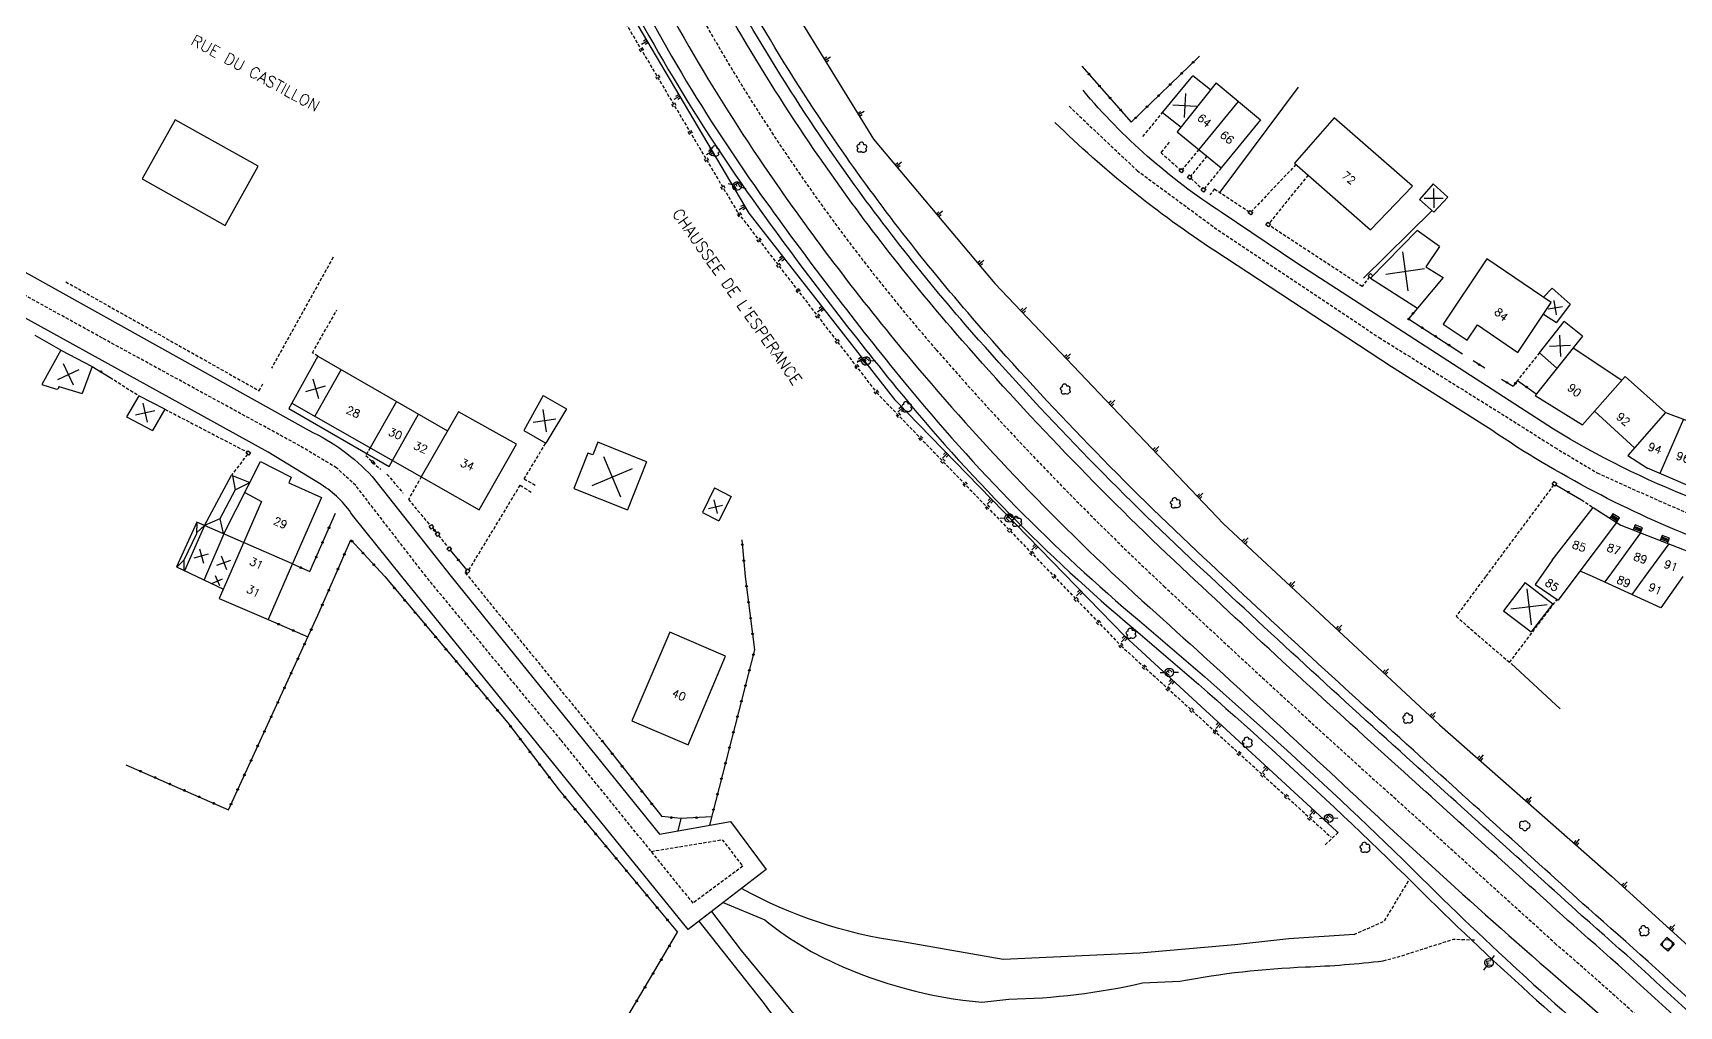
# Model space of a CAD drawing. Header units: millimetres. Extents: x 114000 to 115000, y 124000 to 125000.
# Drawn here: x 114570.6 to 114827.7, y 124682.9 to 124834.9 of the extents above; entities that cross this region are included whole.
import ezdxf
from ezdxf.enums import TextEntityAlignment as Align

# ---------------------------------------------------------------- set-up
doc = ezdxf.new("R2010")
doc.units = ezdxf.units.MM
doc.linetypes.add('DASHED', pattern=[0.75, 0.5, -0.25])
doc.layers.get('0').update_dxf_attribs({"linetype": 'CONTINUOUS'})
for name, color, linetype in [('W0001', 6, 'DASHED'), ('W0008', 7, 'CONTINUOUS'), ('W0100', 7, 'CONTINUOUS'), ('W0112', 1, 'DASHED'), ('W0211', 2, 'CONTINUOUS'), ('W0220', 5, 'DASHED'), ('W0300', 7, 'CONTINUOUS'), ('W0310', 3, 'CONTINUOUS'), ('W0322', 7, 'CONTINUOUS'), ('W0334', 7, 'CONTINUOUS'), ('W0420', 7, 'CONTINUOUS'), ('W0471', 7, 'CONTINUOUS'), ('W0989', 7, 'CONTINUOUS'), ('W0991', 7, 'CONTINUOUS')]:
    doc.layers.add(name, color=color, linetype=linetype)
doc.styles.get("Standard").update_dxf_attribs({"font": 'romans.shx', "width": 0.85})

# ---------------------------------------------------------------- blocks, each defined once
blk = doc.blocks.new('T471')
for p, q in [((-0.333334, 0.333334), (-0.333334, -0.333334)), ((-0.333334, 0.333334), (0.333334, 0.333334)), ((-0.333334, 0), (0, 0)), ((0.500001, 0.500001), (1.000002, 1.000002)), ((-0.500001, -0.500001), (-1.000002, -1.000002)), ((-0.333334, -0.333334), (0.333334, -0.333334))]:
    blk.add_line(p, q)
blk.add_ellipse((0, 0), major_axis=(0.471405, 0.471405), ratio=1, start_param=5.4977871438, end_param=11.780972451)
blk = doc.blocks.new('T300')
for p, q in [((-0.8, 0.51), (-0.86, 0.34)), ((-0.86, 0.34), (-0.86, 0.17)), ((-0.86, 0.17), (-0.74, 0.06)), ((-0.69, 0.63), (-0.8, 0.51)), ((-0.8, -0.06), (-0.74, 0.06)), ((-0.74, 0.06), (-0.69, 0.11)), ((-0.57, 0.69), (-0.69, 0.63)), ((-0.46, 0.69), (-0.57, 0.69)), ((-0.29, 0.63), (-0.46, 0.69)), ((-0.29, 0.63), (-0.17, 0.74)), ((-0.23, 0.57), (-0.29, 0.63)), ((-0.17, 0.74), (-0.06, 0.8)), ((-0.06, 0.8), (0.06, 0.8)), ((0.06, 0.8), (0.23, 0.74)), ((0.23, 0.74), (0.34, 0.63)), ((0.34, 0.63), (0.4, 0.51)), ((0.46, 0.46), (0.34, 0.46)), ((0.4, 0.51), (0.4, 0.46)), ((0.57, 0.4), (0.46, 0.46)), ((0.57, 0.4), (0.69, 0.29)), ((0.69, 0.29), (0.74, 0.17)), ((0.74, 0.06), (0.69, -0.17)), ((0.74, 0.17), (0.74, 0.06)), ((-0.8, -0.17), (-0.8, -0.06)), ((-0.8, -0.23), (-0.8, -0.17)), ((-0.74, -0.34), (-0.8, -0.23)), ((-0.69, -0.4), (-0.74, -0.34)), ((-0.51, -0.46), (-0.69, -0.4)), ((-0.4, -0.46), (-0.51, -0.46)), ((-0.4, -0.46), (-0.34, -0.46)), ((-0.34, -0.46), (-0.34, -0.4)), ((-0.34, -0.51), (-0.34, -0.46)), ((-0.29, -0.63), (-0.34, -0.51)), ((-0.17, -0.74), (-0.29, -0.63)), ((-0.06, -0.8), (-0.17, -0.74)), ((0.06, -0.8), (-0.06, -0.8)), ((0.17, -0.74), (0.06, -0.8)), ((0.23, -0.69), (0.17, -0.74)), ((0.29, -0.46), (0.23, -0.46)), ((0.29, -0.63), (0.23, -0.69)), ((0.46, -0.4), (0.29, -0.46)), ((0.34, -0.51), (0.29, -0.63)), ((0.34, -0.51), (0.34, -0.46)), ((0.57, -0.34), (0.46, -0.4)), ((0.63, -0.29), (0.57, -0.34)), ((0.69, -0.17), (0.63, -0.29))]:
    blk.add_line(p, q)
blk = doc.blocks.new('T420')
for p, q in [((0.75, 0.75), (-0.75, 0.75)), ((-0.75, 0.75), (-0.75, -0.75)), ((0.75, 0.75), (0.75, -0.75)), ((0.75, -0.75), (-0.75, -0.75))]:
    blk.add_line(p, q)
blk.add_ellipse((0, 0), major_axis=(-0.53, 0.53), ratio=1, start_param=3.926991, end_param=10.210176)
blk = doc.blocks.new('t211o')
at = {"color": 0, "linetype": 'Continuous'}
for p, q in [((-0.29, 0.5), (-0.29, 0)), ((0, 1), (0, 0)), ((0.29, 0.5), (0.29, 0))]:
    blk.add_line(p, q, dxfattribs=at)
blk = doc.blocks.new('t220o')
at = {"color": 0, "linetype": 'Continuous'}
for p, q in [((-0.25, 0.25), (0.25, 0.25)), ((-0.25, -0.25), (0.25, -0.25))]:
    blk.add_line(p, q, dxfattribs=at)

msp = doc.modelspace()

# ---------------------------------------------------------------- linework, layer by layer
at = {"layer": 'W0001'}
msp.add_lwpolyline([(115000, 124403.83, 0.028332), (114983.58, 124456.05, 0.042534), (114946.27, 124534.04), (114931.34, 124558.23, 0.037174), (114882.18, 124620.71, 0.017937), (114838.05, 124665.6, 0.013832), (114808.53, 124692.54, 0.000548), (114781.18, 124717.28, -0.004818), (114747.24, 124748.51, -0.025477), (114711.68, 124785.44, -0.027641), (114690.2, 124813.11, -0.036849), (114667.01, 124852.58, -0.034361), (114651.58, 124890.24, -0.039829), (114639.21, 124940.62, -0.014932), (114634.13, 124982.69, -0.007243), (114633.19, 125000, -0.010296)], format="xyb", dxfattribs=at)
for points in [[(114631.99, 124750), (114621, 124764.23), (114618.02, 124766.98), (114612.29, 124770.41), (114581.43, 124787.25), (114540.88, 124809.64), (114517.69, 124818.57), (114500, 124825.23)], [(114732.43, 124823.47), (114732.43, 124823.47), (114732.43, 124823.47), (114743.05, 124813.43), (114755.12, 124804.55), (114780.86, 124787.34), (114800.59, 124775.05), (114808.33, 124770.15), (114814.93, 124766.19), (114824.55, 124761.85), (114833.79, 124757.89), (114852.47, 124750)], [(114667.16, 124707.07), (114678.25, 124708.9), (114681.46, 124704.75), (114673.7, 124699), (114653.05, 124724.48), (114631.99, 124750)]]:
    msp.add_lwpolyline(points, dxfattribs=at)
at = {"layer": 'W0008'}
for points in [[(114603.62, 124960.08, 0.020817), (114597.78, 124961.91), (114537.38, 124973.7, 0.321623), (114532.56, 124971.34), (114524.38, 124940.67), (114522.73, 124933.67), (114521.14, 124925.08, 0.079898), (114520.09, 124891.41), (114522.69, 124874.4), (114527.09, 124840.98), (114528.36, 124835.92), (114529.33, 124827.99, 0.086368), (114531.68, 124820.17, 0.158913), (114534.97, 124816.69), (114613.71, 124772.79, -0.101509), (114623.56, 124765.62), (114635.93, 124750)], [(114603.39, 124958.85), (114610.23, 124957.58, -0.106036), (114615.98, 124955.4), (114616.02, 124955.48), (114616.51, 124955.22), (114629.24, 124948.18, -0.219398), (114634.87, 124941.98, 0.075204), (114663.4, 124850.96, 0.039553), (114687.24, 124810.55, 0.022419), (114708.76, 124782.63, 0.033898), (114745.03, 124745.18, -0.004277), (114778.37, 124714.61, 0.01156), (114817.01, 124680.19)], [(115000, 124419.72, 0.013751), (114991.6, 124446.09, 0.050124), (114948.82, 124537.9), (114936.02, 124558.41, 0.002922), (114922.91, 124577.28, 0.012952), (114912.61, 124591.15, 0.01831), (114885.12, 124623.7, 0.01829), (114847.79, 124661.86), (114847.49, 124661.62, 0.017106), (114811.2, 124695.53, 0.000547), (114783.86, 124720.26, -0.004818), (114749.98, 124751.43, -0.025477), (114714.71, 124788.07, -0.027641), (114693.49, 124815.39, -0.036849), (114670.6, 124854.35, -0.034361), (114655.38, 124891.5, -0.039829), (114643.17, 124941.26)], [(114858.69, 124750), (114830, 124762.14, -0.042821), (114808.08, 124773.01), (114768.15, 124798.83), (114756.18, 124806.93, -0.074637), (114734.62, 124825.95, -0.023608), (114734.62, 124825.95, -0.023608)], [(114844.34, 124750), (114830.32, 124756, -0.056695), (114797.48, 124773.51), (114782.79, 124782.76), (114755.22, 124800.86), (114755.22, 124800.86, -0.048822), (114730.21, 124820.95), (114730.21, 124820.95)], [(114628.19, 124750), (114620.51, 124759.61, 0.104892), (114615.63, 124764.36), (114607.33, 124769.45), (114542.85, 124804.99, 0.468984), (114534.63, 124802.5), (114517.05, 124755.84), (114514.84, 124750)], [(114776.94, 124694.09), (114766.76, 124693.41), (114758.32, 124692.47), (114743.5, 124691.18), (114722.14, 124690.16), (114706.09, 124692.99, -0.090458), (114681.25, 124701.26)], [(114676.59, 124697.69), (114681.23, 124691.61), (114689.94, 124681.02), (114694.28, 124674.84, 0.060258), (114706.28, 124657.77), (114711.92, 124649.47), (114718.22, 124642.14)], [(114678.39, 124699.07), (114684.89, 124696.38, 0.065112), (114695.74, 124689.67, 0.085408), (114718.82, 124683.51), (114723.01, 124684, 0.052144), (114743.91, 124686.53), (114749.74, 124686.81, -0.036352), (114769.36, 124689.03, 0.020349), (114781.51, 124689.98, 0.020349)], [(114674.59, 124696.16), (114684.64, 124683.49), (114691.02, 124674.84), (114706.21, 124654.56, -0.391177), (114706.79, 124652.31), (114714.95, 124642.15), (114715.01, 124640.06)]]:
    msp.add_lwpolyline(points, format="xyb", dxfattribs=at)
for points in [[(114611.03, 124777.09), (114610.55, 124776.23), (114626.24, 124767.2), (114626.77, 124768.13)], [(114635.93, 124750), (114668.47, 124709.78), (114679.53, 124711.74), (114685.13, 124704.23), (114672.92, 124694.89), (114628.19, 124750)], [(114671.77, 124712.22), (114671.31, 124710.28)]]:
    msp.add_lwpolyline(points, dxfattribs=at)
at = {"layer": 'W0100'}
for points in [[(114747.03, 124822.47), (114751.78, 124828.24)], [(114754.54, 124826.02), (114751.78, 124828.24)], [(114755.39, 124827.1), (114749.34, 124819.47)], [(114755.39, 124827.1), (114762.34, 124821.32)], [(114758.84, 124824.23), (114752.7, 124816.72)], [(114592.78, 124821.35), (114587.63, 124812.11)], [(114605.76, 124814.1), (114592.78, 124821.35)], [(114747.03, 124822.47), (114749.93, 124820.22)], [(114762.34, 124821.32), (114756.21, 124813.83)], [(114773.84, 124821.64), (114767.64, 124814.56)], [(114786.05, 124810.98), (114773.84, 124821.64)], [(114749.34, 124819.47), (114756.21, 124813.83)], [(114600.64, 124804.83), (114605.76, 124814.1)], [(114767.64, 124814.56), (114779.53, 124804.18)], [(114587.63, 124812.11), (114600.64, 124804.83)], [(114779.53, 124804.18), (114786.05, 124810.98)], [(114789.31, 124811.33), (114787.16, 124808.92)], [(114791.59, 124809.24), (114789.31, 124811.33)], [(114787.16, 124808.92), (114789.43, 124806.94)], [(114789.43, 124806.94), (114791.59, 124809.24)], [(114786.81, 124804.07), (114779.51, 124796.63)], [(114790.31, 124801.56), (114786.81, 124804.07)], [(114790.31, 124801.56), (114788.16, 124798.37)], [(114797.69, 124799.63), (114790.88, 124789.45)], [(114807.76, 124792.82), (114797.69, 124799.63)], [(114788.16, 124798.37), (114790.84, 124796.74)], [(114779.51, 124796.63), (114786.84, 124791.92)], [(114790.84, 124796.74), (114786.84, 124791.92)], [(114806.53, 124793.65), (114807.91, 124795.06)], [(114810.7, 124792.53), (114807.91, 124795.06)], [(114802.54, 124785), (114807.76, 124792.82)], [(114810.7, 124792.53), (114808.57, 124789.7)], [(114790.88, 124789.45), (114794.62, 124786.94)], [(114794.62, 124786.94), (114796.21, 124789.31)], [(114796.21, 124789.31), (114802.54, 124785)], [(114805.92, 124784.96), (114809.79, 124789.83)], [(114806.54, 124790.99), (114808.57, 124789.7)], [(114812.63, 124787.56), (114809.79, 124789.83)], [(114812.63, 124787.56), (114805.21, 124778.29)], [(114574.97, 124785.38), (114571.96, 124780)], [(114574.97, 124785.38), (114579.84, 124782.82)], [(114615.1, 124784.45), (114611.03, 124777.09)], [(114615.1, 124784.45), (114635.34, 124772.74)], [(114805.92, 124784.96), (114808.63, 124782.56)], [(114811.17, 124785.73), (114818.79, 124780.67)], [(114579.84, 124782.82), (114578.3, 124778.57)], [(114618.74, 124782.35), (114614.63, 124775.04)], [(114571.96, 124780), (114574.09, 124779.32)], [(114574.63, 124779.7), (114578.3, 124778.57)], [(114812.65, 124773.71), (114819.31, 124781.25)], [(114825.58, 124775.61), (114819.31, 124781.25)], [(114587.15, 124778.23), (114585.21, 124774.93)], [(114591.2, 124776.14), (114587.15, 124778.23)], [(114611.03, 124777.09), (114640.28, 124760.44)], [(114627.37, 124777.36), (114623.25, 124770.13)], [(114650.31, 124778.3), (114647.25, 124772.82)], [(114650.31, 124778.3), (114653.94, 124776.19)], [(114805.21, 124778.29), (114812.65, 124773.71)], [(114585.21, 124774.93), (114589.27, 124772.84)], [(114591.2, 124776.14), (114589.27, 124772.84)], [(114626.77, 124768.13), (114630.83, 124775.35)], [(114637.04, 124775.74), (114631.25, 124765.58)], [(114646.13, 124770.69), (114637.04, 124775.74)], [(114653.94, 124776.19), (114650.7, 124770.85)], [(114814.5, 124775.81), (114820.76, 124770.11)], [(114825.58, 124775.61), (114819.71, 124768.9)], [(114828.38, 124774.57), (114824.69, 124766.08)], [(114825.58, 124775.61), (114832.97, 124772.86)], [(114647.25, 124772.82), (114650.7, 124770.85)], [(114640.28, 124760.44), (114646.13, 124770.69)], [(114657.26, 124769.27), (114655.07, 124763.77)], [(114658.03, 124769.02), (114657.26, 124769.27)], [(114658.83, 124770.97), (114658.03, 124769.02)], [(114666.44, 124767.93), (114658.83, 124770.97)], [(114819.71, 124768.9), (114822.76, 124766.91)], [(114600.42, 124756.65), (114606.14, 124767.96)], [(114606.14, 124767.96), (114610.9, 124765.54)], [(114666.44, 124767.93), (114663.47, 124760.4)], [(114841.96, 124758.68), (114822.76, 124766.91)], [(114597.38, 124757.98), (114601.6, 124765.82)], [(114602.16, 124763.56), (114599.76, 124759.04)], [(114601.6, 124765.82), (114604.48, 124764.68)], [(114601.74, 124765.76), (114602.16, 124763.56)], [(114602.16, 124763.56), (114604.48, 124764.68)], [(114610.9, 124765.54), (114610.56, 124764.64)], [(114610.56, 124764.64), (114615.64, 124762.34)], [(114655.07, 124763.77), (114663.47, 124760.4)], [(114677.03, 124763.85), (114675.16, 124760.01)], [(114677.03, 124763.85), (114679.64, 124762.53)], [(114606.28, 124761.71), (114601.18, 124750)], [(114603.69, 124763.11), (114606.28, 124761.71)], [(114615.64, 124762.34), (114610.24, 124750)], [(114679.64, 124762.53), (114677.71, 124758.69)], [(114596.21, 124758.49), (114593, 124751.51)], [(114596.21, 124758.49), (114596.12, 124756.69)], [(114611.11, 124751.98), (114596.21, 124758.49)], [(114599.76, 124759.04), (114597.38, 124757.98)], [(114599.76, 124759.04), (114600.28, 124756.71)], [(114675.16, 124760.01), (114677.71, 124758.69)], [(114807.9, 124752.54), (114814.29, 124760.8)], [(114817.95, 124758.43), (114811.61, 124750)], [(114814.29, 124760.8), (114818.61, 124758.01)], [(114817.38, 124759.82), (114816.92, 124759.1)], [(114818.08, 124758.62), (114817.04, 124759.29)], [(114818.2, 124758.79), (114817.15, 124759.46)], [(114818.28, 124758.92), (114817.23, 124759.6)], [(114818.43, 124759.15), (114817.38, 124759.82)], [(114817.95, 124758.43), (114818.43, 124759.15)], [(114596.12, 124756.69), (114594.15, 124752.55)], [(114597.38, 124757.98), (114594.28, 124750.9)], [(114597.38, 124757.98), (114596.12, 124756.83)], [(114600.42, 124756.65), (114597.54, 124750)], [(114821.68, 124756.82), (114816.72, 124750)], [(114818.61, 124758.01), (114830.63, 124753.35)], [(114820.85, 124758.08), (114820.53, 124757.28)], [(114821.77, 124757.02), (114820.61, 124757.48)], [(114821.85, 124757.22), (114820.69, 124757.68)], [(114821.91, 124757.37), (114820.75, 124757.82)], [(114822.01, 124757.62), (114820.85, 124758.08)], [(114821.68, 124756.82), (114822.01, 124757.62)], [(114825.07, 124756.44), (114824.76, 124755.64)], [(114825.99, 124755.39), (114824.84, 124755.85)], [(114826.07, 124755.58), (114824.92, 124756.04)], [(114826.13, 124755.73), (114824.97, 124756.19)], [(114826.23, 124755.98), (114825.07, 124756.44)], [(114825.9, 124755.18), (114826.23, 124755.98)], [(114826.1, 124755.11), (114822.38, 124750)], [(114593, 124751.51), (114596.19, 124750)], [(114594.15, 124752.55), (114593.04, 124751.49)], [(114594.15, 124752.55), (114594.15, 124750.97)], [(114807.9, 124752.54), (114806.11, 124750)], [(114814.18, 124750), (114812.25, 124750.85)], [(114596.19, 124750), (114600.34, 124748.04)], [(114597.54, 124750), (114597.32, 124749.47)], [(114601.18, 124750), (114599.7, 124746.58)], [(114610.24, 124750), (114607.31, 124743.28)], [(114803.66, 124749.05), (114800.31, 124744.66)], [(114803.66, 124749.05), (114807.97, 124745.74)], [(114806.11, 124750), (114805.22, 124748.75)], [(114805.22, 124748.75), (114808.84, 124746.31)], [(114811.61, 124750), (114808.84, 124746.31)], [(114824.86, 124745.11), (114814.18, 124750)], [(114816.72, 124750), (114816.09, 124749.13)], [(114822.38, 124750), (114820.33, 124747.19)], [(114828.3, 124750), (114824.86, 124745.11)], [(114599.7, 124746.58), (114607.31, 124743.28)], [(114807.97, 124745.74), (114804.61, 124741.35)], [(114800.31, 124744.66), (114804.61, 124741.35)], [(114670.05, 124741.34), (114664.16, 124727.47)], [(114678.76, 124737.59), (114670.05, 124741.34)], [(114672.92, 124723.74), (114678.76, 124737.59)], [(114664.16, 124727.47), (114672.92, 124723.74)]]:
    msp.add_lwpolyline(points, dxfattribs=at)
msp.add_arc((114574.28, 124779.63), 0.358, 238.4791, 11.6343, dxfattribs=at)
at = {"layer": 'W0112'}
for p, q in [((114749.62, 124813.36), (114749.94, 124813.75)), ((114750.01, 124813.04), (114749.62, 124813.36)), ((114749.94, 124813.75), (114750.33, 124813.43)), ((114750.33, 124813.43), (114750.01, 124813.04)), ((114750.92, 124812.35), (114751.23, 124812.73)), ((114751.3, 124812.03), (114750.92, 124812.35)), ((114751.23, 124812.73), (114751.62, 124812.42)), ((114751.62, 124812.42), (114751.3, 124812.03)), ((114753.06, 124810.38), (114753.38, 124810.76)), ((114753.45, 124810.06), (114753.06, 124810.38)), ((114753.38, 124810.76), (114753.77, 124810.45)), ((114753.77, 124810.45), (114753.45, 124810.06)), ((114760.41, 124806.79), (114760.72, 124807.18)), ((114760.8, 124806.48), (114760.41, 124806.79)), ((114760.72, 124807.18), (114761.11, 124806.87)), ((114761.11, 124806.87), (114760.8, 124806.48)), ((114763.19, 124804.95), (114763.49, 124805.35)), ((114763.58, 124804.64), (114763.19, 124804.95)), ((114763.49, 124805.35), (114763.89, 124805.04)), ((114763.89, 124805.04), (114763.58, 124804.64)), ((114779.15, 124796.98), (114779.5, 124797.34)), ((114779.51, 124796.63), (114779.15, 124796.98)), ((114779.5, 124797.34), (114779.86, 124796.99)), ((114779.86, 124796.99), (114779.51, 124796.63)), ((114603.9, 124769.25), (114604.17, 124769.66)), ((114604.31, 124768.97), (114603.9, 124769.25)), ((114604.17, 124769.66), (114604.59, 124769.39)), ((114604.59, 124769.39), (114604.31, 124768.97)), ((114623.44, 124767.93), (114623.62, 124768.11)), ((114623.8, 124767.58), (114623.44, 124767.93)), ((114623.62, 124768.11), (114623.98, 124767.76)), ((114623.98, 124767.76), (114623.8, 124767.58)), ((114807.91, 124764.44), (114808.2, 124764.84)), ((114808.31, 124764.14), (114807.91, 124764.44)), ((114808.2, 124764.84), (114808.6, 124764.54)), ((114808.6, 124764.54), (114808.31, 124764.14)), ((114632.47, 124757.81), (114632.85, 124758.13)), ((114632.79, 124757.43), (114632.47, 124757.81)), ((114633.17, 124757.75), (114632.79, 124757.43)), ((114632.85, 124758.13), (114633.17, 124757.75)), ((114633.44, 124756.66), (114633.82, 124756.98)), ((114633.76, 124756.27), (114633.44, 124756.66)), ((114634.15, 124756.6), (114633.76, 124756.27)), ((114633.82, 124756.98), (114634.15, 124756.6)), ((114635.26, 124754.33), (114635.64, 124754.65)), ((114635.58, 124753.95), (114635.26, 124754.33)), ((114635.97, 124754.27), (114635.58, 124753.95)), ((114635.64, 124754.65), (114635.97, 124754.27)), ((114638.13, 124750.88), (114638.52, 124751.2)), ((114638.46, 124750.49), (114638.13, 124750.88)), ((114638.84, 124750.82), (114638.46, 124750.49)), ((114638.52, 124751.2), (114638.84, 124750.82))]:
    msp.add_line(p, q, dxfattribs=at)
for points in [[(114743.97, 124818.74), (114747.03, 124822.47)], [(114748.05, 124817.85), (114746.76, 124816.22)], [(114746.76, 124816.22), (114749.79, 124813.56)], [(114752.7, 124816.72), (114750.13, 124813.59)], [(114753.97, 124815.68), (114751.43, 124812.58)], [(114756.21, 124813.83), (114753.57, 124810.61)], [(114767.87, 124814.36), (114760.91, 124807.02)], [(114769.76, 124812.71), (114763.69, 124805.19)], [(114751.46, 124812.22), (114753.22, 124810.57)], [(114755.17, 124810.55), (114754.44, 124809.64)], [(114755.17, 124810.55), (114760.56, 124806.98)], [(114778.21, 124795.31), (114763.73, 124804.84)], [(114617.46, 124799.87), (114607.86, 124782.54)], [(114575.73, 124796.03), (114605.91, 124779.03)], [(114779.33, 124796.81), (114778.21, 124795.31)], [(114614.24, 124784.95), (114618.07, 124791.64)], [(114615.1, 124784.45), (114614.24, 124784.95)], [(114805.92, 124784.96), (114802.49, 124780.64)], [(114582.64, 124781.11), (114587.15, 124778.23)], [(114605.91, 124779.03), (114606.56, 124780.21)], [(114591.2, 124776.14), (114604.03, 124769.45)], [(114604.1, 124769.11), (114601.6, 124765.82)], [(114623.25, 124770.13), (114622.58, 124768.93)], [(114622.58, 124768.93), (114624.9, 124766.71)], [(114647.3, 124765.25), (114650.7, 124770.85)], [(114625.89, 124765.99), (114628.37, 124763.05)], [(114631.25, 124765.58), (114629.23, 124762.03)], [(114638.68, 124751.01), (114646.71, 124764.27)], [(114646.71, 124764.27), (114648.59, 124763.07)], [(114647.3, 124765.25), (114649.1, 124764.24)], [(114808.11, 124764.29), (114797.49, 124750)], [(114629.23, 124762.03), (114632.66, 124757.97)], [(114812.46, 124761.98), (114814.29, 124760.8)], [(114633.96, 124756.44), (114635.45, 124754.49)], [(114638.12, 124750.58), (114638.3, 124750.68)], [(114638.12, 124750.58), (114638.6, 124750)], [(114638.6, 124750), (114659.39, 124724.45)], [(114797.49, 124750), (114792.88, 124743.79), (114801.23, 124736.59), (114808.67, 124746.43)], [(114774.21, 124710.24), (114774.44, 124710.02), (114772.43, 124708.1)]]:
    msp.add_lwpolyline(points, dxfattribs=at)
at = {"layer": 'W0211'}
for points in [[(114630.27, 124936.81), (114634.35, 124917.3), (114641.86, 124887.4), (114657.83, 124848.37), (114682.39, 124806.78), (114705.14, 124777.68), (114741.13, 124740.69), (114774.21, 124710.24)], [(114683.85, 124847.65), (114701.87, 124818.34), (114720.85, 124795.76), (114756.55, 124758.23), (114790.31, 124726.85), (114817.18, 124703.18), (114833.74, 124688.15), (114838.64, 124681.35), (114861.38, 124680.03)]]:
    msp.add_lwpolyline(points, dxfattribs=at)
at = {"layer": 'W0220'}
msp.add_lwpolyline([(114627.9, 124940.24), (114632.62, 124916.61), (114641.04, 124887.14), (114657.06, 124846.73), (114680.71, 124806.81), (114702.37, 124778.73), (114740.55, 124739.18), (114773.36, 124709.28)], dxfattribs=at)
at = {"layer": 'W0220', "flags": 128}
for points in [[(114776.94, 124694.09), (114781.7, 124696.2), (114785.49, 124702.51)], [(114781.51, 124689.98), (114784.24, 124690.73), (114792.49, 124693.36), (114795.96, 124693.25)]]:
    msp.add_lwpolyline(points, dxfattribs=at)
at = {"layer": 'W0310'}
for points in [[(114768.2, 124826.44), (114755.97, 124810.02)], [(114778.42, 124796.59), (114789.13, 124807.16)], [(114574.97, 124785.38), (114570.94, 124787.63)], [(114801.47, 124736.4), (114809.13, 124729.35)]]:
    msp.add_lwpolyline(points, dxfattribs=at)
at = {"layer": 'W0322'}
for points in [[(114742.15, 124821), (114752.81, 124831.29)], [(114734.44, 124829.73), (114742.15, 124821)], [(114786.84, 124791.92), (114785.45, 124790.25)], [(114785.45, 124790.25), (114793.88, 124784.8)], [(114579.84, 124782.82), (114582.64, 124781.11)], [(114797.38, 124782.54), (114795.55, 124783.72)], [(114799.99, 124780.86), (114801.78, 124779.74)], [(114802.49, 124780.64), (114801.78, 124779.74)], [(114802.49, 124780.64), (114805.39, 124778.52)], [(114808.46, 124764.34), (114812.46, 124761.98)], [(114613.83, 124750.79), (114617.85, 124759.91)], [(114632.98, 124757.59), (114633.63, 124756.82)], [(114617.72, 124750), (114620.22, 124755.76)], [(114620.22, 124755.76), (114625.54, 124750)], [(114635.78, 124754.11), (114638.33, 124751.04)], [(114681.32, 124755.74), (114681.86, 124750)], [(114611.11, 124751.98), (114613.83, 124750.79)], [(114615.11, 124743.98), (114617.72, 124750)], [(114625.54, 124750), (114644.75, 124727.17)], [(114681.86, 124750), (114683.31, 124738.54)], [(114601.12, 124713.58), (114615.11, 124743.98)], [(114607.31, 124743.28), (114613.55, 124740.57)], [(114683.31, 124738.54), (114676.25, 124711.16)], [(114644.75, 124727.17), (114652.76, 124716.65)], [(114659.39, 124724.45), (114668.8, 124712.51)], [(114585.12, 124720.61), (114601.12, 124713.58)], [(114652.76, 124716.65), (114671.29, 124694.45)], [(114671.77, 124712.22), (114668.8, 124712.51)], [(114676.59, 124712.47), (114671.77, 124712.22)], [(114659.51, 124674.59), (114671.29, 124694.45)]]:
    msp.add_lwpolyline(points, dxfattribs=at)
for centre, major_axis, start_param, end_param in [((114751.81, 124830.33), (0.0884, 0.0884), 6.265494, 12.548679), ((114751.81, 124830.33), (0.0532, 0.0532), 6.265494, 12.548679), ((114735.53, 124828.49), (-0.0884, 0.0884), 3.079488, 9.362673), ((114735.53, 124828.49), (0.0532, 0.0532), 4.650284, 10.933469), ((114750.01, 124828.59), (0.0884, 0.0884), 6.265494, 12.548679), ((114750.01, 124828.59), (0.0532, 0.0532), 6.265494, 12.548679), ((114737.18, 124826.62), (-0.0884, 0.0884), 3.079488, 9.362673), ((114737.18, 124826.62), (0.0532, 0.0532), 4.650284, 10.933469), ((114746.42, 124825.12), (0.0884, 0.0884), 6.265494, 12.548679), ((114746.42, 124825.12), (0.0532, 0.0532), 6.265494, 12.548679), ((114748.22, 124826.86), (0.0884, 0.0884), 6.265494, 12.548679), ((114748.22, 124826.86), (0.0532, 0.0532), 6.265494, 12.548679), ((114738.84, 124824.75), (-0.0884, 0.0884), 3.079488, 9.362673), ((114738.84, 124824.75), (0.0532, 0.0532), 4.650284, 10.933469), ((114740.49, 124822.87), (-0.0884, 0.0884), 3.079488, 9.362673), ((114740.49, 124822.87), (0.0532, 0.0532), 4.650284, 10.933469), ((114744.62, 124823.38), (0.0884, 0.0884), 6.265494, 12.548679), ((114744.62, 124823.38), (0.0532, 0.0532), 6.265494, 12.548679), ((114742.82, 124821.65), (0.0884, 0.0884), 6.265494, 12.548679), ((114742.82, 124821.65), (0.0532, 0.0532), 6.265494, 12.548679), ((114785.48, 124790.23), (-0.0884, 0.0884), 3.353030298241432, 9.636215605421018), ((114785.48, 124790.23), (0.0532, 0.0532), 4.923827, 11.207012), ((114786.16, 124791.11), (0.0884, 0.0884), 3.234534, 9.517719), ((114786.16, 124791.11), (0.0532, 0.0532), 3.234534, 9.517719), ((114787.58, 124788.87), (-0.0884, 0.0884), 3.353030298241432, 9.636215605421018), ((114787.58, 124788.87), (0.0532, 0.0532), 4.923827, 11.207012), ((114789.68, 124787.52), (-0.0884, 0.0884), 3.353030298241432, 9.636215605421018), ((114789.68, 124787.52), (0.0532, 0.0532), 4.923827, 11.207012), ((114791.78, 124786.16), (-0.0884, 0.0884), 3.353030298241432, 9.636215605421018), ((114791.78, 124786.16), (0.0532, 0.0532), 4.923827, 11.207012), ((114581.21, 124781.99), (0.0884, 0.0884), 4.951162, 11.234347), ((114581.21, 124781.99), (0.0532, 0.0532), 4.951162, 11.234347), ((114796.49, 124783.11), (-0.0884, 0.0884), 0.211438, 6.494623), ((114796.49, 124783.11), (0.0532, 0.0532), 1.782234, 8.065419), ((114800.86, 124780.31), (0.0884, 0.0884), 4.940654, 11.223839), ((114800.86, 124780.31), (-0.0532, 0.0532), 3.369857419577686, 9.653042726757272), ((114802.15, 124780.2), (-0.0884, 0.0884), 1.685272471982002, 7.968457779161588), ((114802.15, 124780.2), (0.0532, 0.0532), 3.256069, 9.539254), ((114803.91, 124779.61), (-0.0884, 0.0884), 3.293023, 9.576208), ((114803.91, 124779.61), (-0.0532, 0.0532), 3.293023, 9.576208), ((114810.41, 124763.19), (-0.0884, 0.0884), 3.39499222551159, 9.678177532691176), ((114810.41, 124763.19), (0.0532, 0.0532), 4.965789, 11.248974), ((114616.84, 124757.63), (0.0884, 0.0884), 0.370443, 6.653628), ((114616.84, 124757.63), (-0.0532, 0.0532), -1.200353712173344, 5.082831595006242), ((114633.3, 124757.21), (0.0884, 0.0884), 4.628316, 10.911501), ((114633.3, 124757.21), (-0.0532, 0.0532), 3.05752, 9.340705), ((114615.83, 124755.34), (0.0884, 0.0884), 0.370443, 6.653628), ((114615.83, 124755.34), (-0.0532, 0.0532), -1.200353712173344, 5.082831595006242), ((114619.22, 124753.47), (0.0884, 0.0884), 0.376411, 6.659596), ((114619.22, 124753.47), (-0.0532, 0.0532), -1.194385, 5.0888), ((114620.45, 124755.51), (-0.0884, 0.0884), 3.101529452542539, 9.384714759722126), ((114620.45, 124755.51), (-0.0532, 0.0532), 3.101529452504696, 9.384714759684282), ((114622.14, 124753.67), (-0.0884, 0.0884), 3.101529452542539, 9.384714759722126), ((114622.14, 124753.67), (-0.0532, 0.0532), 3.101529452504696, 9.384714759684282), ((114681.39, 124754.98), (0.0884, 0.0884), 4.021677447454472, 10.30486275463406), ((114681.39, 124754.98), (-0.0532, 0.0532), 2.450881, 8.734066), ((114612.43, 124751.4), (0.0884, 0.0884), 5.085958422559961, 11.36914372973955), ((114612.43, 124751.4), (0.0532, 0.0532), 5.085958422537557, 11.36914372971714), ((114614.82, 124753.05), (0.0884, 0.0884), 0.370443, 6.653628), ((114614.82, 124753.05), (-0.0532, 0.0532), -1.200353712173344, 5.082831595006242), ((114618.23, 124751.18), (0.0884, 0.0884), 0.376411, 6.659596), ((114618.23, 124751.18), (-0.0532, 0.0532), -1.194385, 5.0888), ((114623.84, 124751.84), (-0.0884, 0.0884), 3.101529452542539, 9.384714759722126), ((114623.84, 124751.84), (-0.0532, 0.0532), 3.101529452504696, 9.384714759684282), ((114637.02, 124752.61), (-0.0884, 0.0884), 3.048594, 9.331779), ((114637.02, 124752.61), (0.0532, 0.0532), 4.619390373188479, 10.90257568036807), ((114681.63, 124752.49), (0.0884, 0.0884), 4.021677447454472, 10.30486275463406), ((114681.63, 124752.49), (-0.0532, 0.0532), 2.450881, 8.734066), ((114627.04, 124748.21), (0.0884, 0.0884), 4.626794, 10.909979), ((114627.04, 124748.21), (-0.0532, 0.0532), 3.055998, 9.339183), ((114682.06, 124748.46), (0.0884, 0.0884), 4.052306, 10.335491), ((114682.06, 124748.46), (0.0532, 0.0532), 4.052306, 10.335491), ((114615.8, 124745.57), (0.0884, 0.0884), 0.376411, 6.659596), ((114615.8, 124745.57), (-0.0532, 0.0532), -1.194385, 5.0888), ((114616.8, 124747.86), (0.0884, 0.0884), 0.376411, 6.659596), ((114616.8, 124747.86), (-0.0532, 0.0532), -1.194385, 5.0888), ((114628.65, 124746.3), (0.0884, 0.0884), 4.626794, 10.909979), ((114628.65, 124746.3), (-0.0532, 0.0532), 3.055998, 9.339183), ((114682.37, 124745.98), (0.0884, 0.0884), 4.052306, 10.335491), ((114682.37, 124745.98), (0.0532, 0.0532), 4.052306, 10.335491), ((114630.26, 124744.39), (0.0884, 0.0884), 4.626794, 10.909979), ((114630.26, 124744.39), (-0.0532, 0.0532), 3.055998, 9.339183), ((114682.68, 124743.5), (0.0884, 0.0884), 4.052306, 10.335491), ((114682.68, 124743.5), (0.0532, 0.0532), 4.052306, 10.335491), ((114608.96, 124742.56), (-0.0884, 0.0884), 3.517457204301831, 9.800642511481417), ((114608.96, 124742.56), (0.0532, 0.0532), 5.088254, 11.371439), ((114611.25, 124741.57), (-0.0884, 0.0884), 3.517457204301831, 9.800642511481417), ((114611.25, 124741.57), (0.0532, 0.0532), 5.088254, 11.371439), ((114614.07, 124741.71), (-0.0884, 0.0884), -1.216857749617011, 5.066327557562575), ((114614.07, 124741.71), (0.0532, 0.0532), 0.353939, 6.637124), ((114631.87, 124742.47), (0.0884, 0.0884), 4.626794, 10.909979), ((114631.87, 124742.47), (-0.0532, 0.0532), 3.055998, 9.339183), ((114633.48, 124740.56), (0.0884, 0.0884), 4.626794, 10.909979), ((114633.48, 124740.56), (-0.0532, 0.0532), 3.055998, 9.339183), ((114683, 124741.02), (0.0884, 0.0884), 4.052306, 10.335491), ((114683, 124741.02), (0.0532, 0.0532), 4.052306, 10.335491), ((114613.02, 124739.44), (-0.0884, 0.0884), -1.216857749617011, 5.066327557562575), ((114613.02, 124739.44), (0.0532, 0.0532), 0.353939, 6.637124), ((114635.09, 124738.65), (0.0884, 0.0884), 4.626794, 10.909979), ((114635.09, 124738.65), (-0.0532, 0.0532), 3.055998, 9.339183), ((114683.12, 124737.79), (0.0884, 0.0884), 3.674811, 9.957996), ((114683.12, 124737.79), (-0.0532, 0.0532), 2.104014209350177, 8.387199516529762), ((114611.98, 124737.16), (-0.0884, 0.0884), -1.216857749617011, 5.066327557562575), ((114611.98, 124737.16), (0.0532, 0.0532), 0.353939, 6.637124), ((114636.7, 124736.74), (0.0884, 0.0884), 4.626794, 10.909979), ((114636.7, 124736.74), (-0.0532, 0.0532), 3.055998, 9.339183), ((114682.49, 124735.37), (0.0884, 0.0884), 3.674811, 9.957996), ((114682.49, 124735.37), (-0.0532, 0.0532), 2.104014209350177, 8.387199516529762), ((114609.89, 124732.62), (-0.0884, 0.0884), -1.216857749617011, 5.066327557562575), ((114609.89, 124732.62), (0.0532, 0.0532), 0.353939, 6.637124), ((114610.93, 124734.89), (-0.0884, 0.0884), -1.216857749617011, 5.066327557562575), ((114610.93, 124734.89), (0.0532, 0.0532), 0.353939, 6.637124), ((114638.31, 124734.82), (0.0884, 0.0884), 4.626794, 10.909979), ((114638.31, 124734.82), (-0.0532, 0.0532), 3.055998, 9.339183), ((114639.92, 124732.91), (0.0884, 0.0884), 4.626794, 10.909979), ((114639.92, 124732.91), (-0.0532, 0.0532), 3.055998, 9.339183), ((114681.87, 124732.95), (0.0884, 0.0884), 3.674811, 9.957996), ((114681.87, 124732.95), (-0.0532, 0.0532), 2.104014209350177, 8.387199516529762), ((114608.84, 124730.35), (-0.0884, 0.0884), -1.216857749617011, 5.066327557562575), ((114608.84, 124730.35), (0.0532, 0.0532), 0.353939, 6.637124), ((114641.53, 124731), (0.0884, 0.0884), 4.626794, 10.909979), ((114641.53, 124731), (-0.0532, 0.0532), 3.055998, 9.339183), ((114681.24, 124730.53), (0.0884, 0.0884), 3.674811, 9.957996), ((114681.24, 124730.53), (-0.0532, 0.0532), 2.104014209350177, 8.387199516529762), ((114607.79, 124728.08), (-0.0884, 0.0884), -1.216857749617011, 5.066327557562575), ((114607.79, 124728.08), (0.0532, 0.0532), 0.353939, 6.637124), ((114643.14, 124729.09), (0.0884, 0.0884), 4.626794, 10.909979), ((114643.14, 124729.09), (-0.0532, 0.0532), 3.055998, 9.339183), ((114680.62, 124728.11), (0.0884, 0.0884), 3.674811, 9.957996), ((114680.62, 124728.11), (-0.0532, 0.0532), 2.104014209350177, 8.387199516529762), ((114606.75, 124725.81), (-0.0884, 0.0884), -1.216857749617011, 5.066327557562575), ((114606.75, 124725.81), (0.0532, 0.0532), 0.353939, 6.637124), ((114645.19, 124726.59), (0.0884, 0.0884), 4.57745, 10.860635), ((114645.19, 124726.59), (0.0532, 0.0532), 4.57745, 10.860635), ((114680, 124725.68), (0.0884, 0.0884), 3.674811, 9.957996), ((114680, 124725.68), (-0.0532, 0.0532), 2.104014209350177, 8.387199516529762), ((114605.7, 124723.54), (-0.0884, 0.0884), -1.216857749617011, 5.066327557562575), ((114605.7, 124723.54), (0.0532, 0.0532), 0.353939, 6.637124), ((114646.71, 124724.61), (0.0884, 0.0884), 4.57745, 10.860635), ((114646.71, 124724.61), (0.0532, 0.0532), 4.57745, 10.860635), ((114648.22, 124722.62), (0.0884, 0.0884), 4.57745, 10.860635), ((114648.22, 124722.62), (0.0532, 0.0532), 4.57745, 10.860635), ((114659.52, 124724.3), (0.0884, 0.0884), 4.594048, 10.877233), ((114659.52, 124724.3), (0.0532, 0.0532), 4.594048, 10.877233), ((114661.06, 124722.33), (0.0884, 0.0884), 4.594048, 10.877233), ((114661.06, 124722.33), (0.0532, 0.0532), 4.594048, 10.877233), ((114679.37, 124723.26), (0.0884, 0.0884), 3.674811, 9.957996), ((114679.37, 124723.26), (-0.0532, 0.0532), 2.104014209350177, 8.387199516529762), ((114604.66, 124721.27), (-0.0884, 0.0884), -1.216857749617011, 5.066327557562575), ((114604.66, 124721.27), (0.0532, 0.0532), 0.353939, 6.637124), ((114649.74, 124720.63), (0.0884, 0.0884), 4.57745, 10.860635), ((114649.74, 124720.63), (0.0532, 0.0532), 4.57745, 10.860635), ((114662.61, 124720.37), (0.0884, 0.0884), 4.594048, 10.877233), ((114662.61, 124720.37), (0.0532, 0.0532), 4.594048, 10.877233), ((114678.75, 124720.84), (0.0884, 0.0884), 3.674811, 9.957996), ((114678.75, 124720.84), (-0.0532, 0.0532), 2.104014209350177, 8.387199516529762), ((114587.39, 124719.61), (0.0884, 0.0884), 5.083663, 11.366848), ((114587.39, 124719.61), (0.0532, 0.0532), 5.083663, 11.366848), ((114589.67, 124718.61), (0.0884, 0.0884), 5.083663, 11.366848), ((114589.67, 124718.61), (0.0532, 0.0532), 5.083663, 11.366848), ((114591.96, 124717.6), (0.0884, 0.0884), 5.083663, 11.366848), ((114591.96, 124717.6), (0.0532, 0.0532), 5.083663, 11.366848), ((114603.61, 124719), (-0.0884, 0.0884), -1.216857749617011, 5.066327557562575), ((114603.61, 124719), (0.0532, 0.0532), 0.353939, 6.637124), ((114651.25, 124718.64), (0.0884, 0.0884), 4.57745, 10.860635), ((114651.25, 124718.64), (0.0532, 0.0532), 4.57745, 10.860635), ((114664.16, 124718.41), (0.0884, 0.0884), 4.594048, 10.877233), ((114664.16, 124718.41), (0.0532, 0.0532), 4.594048, 10.877233), ((114678.13, 124718.42), (0.0884, 0.0884), 3.674811, 9.957996), ((114678.13, 124718.42), (-0.0532, 0.0532), 2.104014209350177, 8.387199516529762), ((114594.25, 124716.6), (0.0884, 0.0884), 5.083663, 11.366848), ((114594.25, 124716.6), (0.0532, 0.0532), 5.083663, 11.366848), ((114596.54, 124715.59), (0.0884, 0.0884), 5.083663, 11.366848), ((114596.54, 124715.59), (0.0532, 0.0532), 5.083663, 11.366848), ((114598.83, 124714.58), (0.0884, 0.0884), 5.083663, 11.366848), ((114598.83, 124714.58), (0.0532, 0.0532), 5.083663, 11.366848), ((114602.57, 124716.73), (-0.0884, 0.0884), -1.216857749617011, 5.066327557562575), ((114602.57, 124716.73), (0.0532, 0.0532), 0.353939, 6.637124), ((114653.67, 124715.56), (0.0884, 0.0884), 4.622624, 10.905809), ((114653.67, 124715.56), (-0.0532, 0.0532), 3.051828, 9.335013), ((114665.7, 124716.44), (0.0884, 0.0884), 4.594048, 10.877233), ((114665.7, 124716.44), (0.0532, 0.0532), 4.594048, 10.877233), ((114677.5, 124716), (0.0884, 0.0884), 3.674811, 9.957996), ((114677.5, 124716), (-0.0532, 0.0532), 2.104014209350177, 8.387199516529762), ((114601.52, 124714.46), (-0.0884, 0.0884), -1.216857749617011, 5.066327557562575), ((114601.52, 124714.46), (0.0532, 0.0532), 0.353939, 6.637124), ((114655.27, 124713.64), (0.0884, 0.0884), 4.622624, 10.905809), ((114655.27, 124713.64), (-0.0532, 0.0532), 3.051828, 9.335013), ((114667.25, 124714.48), (0.0884, 0.0884), 4.594048, 10.877233), ((114667.25, 124714.48), (0.0532, 0.0532), 4.594048, 10.877233), ((114670.32, 124712.36), (-0.0884, 0.0884), 0.68656, 6.969745), ((114670.32, 124712.36), (0.0532, 0.0532), 2.257356, 8.540541), ((114674.24, 124712.35), (0.0884, 0.0884), 2.407477261729325, 8.69066256890891), ((114674.24, 124712.35), (0.0532, 0.0532), 2.407477261634408, 8.690662568813995), ((114676.88, 124713.58), (0.0884, 0.0884), 3.674811, 9.957996), ((114676.88, 124713.58), (-0.0532, 0.0532), 2.104014209350177, 8.387199516529762), ((114656.87, 124711.72), (0.0884, 0.0884), 4.622624, 10.905809), ((114656.87, 124711.72), (-0.0532, 0.0532), 3.051828, 9.335013), ((114658.48, 124709.8), (0.0884, 0.0884), 4.622624, 10.905809), ((114658.48, 124709.8), (-0.0532, 0.0532), 3.051828, 9.335013), ((114660.08, 124707.88), (0.0884, 0.0884), 4.622624, 10.905809), ((114660.08, 124707.88), (-0.0532, 0.0532), 3.051828, 9.335013), ((114661.68, 124705.97), (0.0884, 0.0884), 4.622624, 10.905809), ((114661.68, 124705.97), (-0.0532, 0.0532), 3.051828, 9.335013), ((114663.28, 124704.05), (0.0884, 0.0884), 4.622624, 10.905809), ((114663.28, 124704.05), (-0.0532, 0.0532), 3.051828, 9.335013), ((114664.89, 124702.13), (0.0884, 0.0884), 4.622624, 10.905809), ((114664.89, 124702.13), (-0.0532, 0.0532), 3.051828, 9.335013), ((114666.49, 124700.21), (0.0884, 0.0884), 4.622624, 10.905809), ((114666.49, 124700.21), (-0.0532, 0.0532), 3.051828, 9.335013), ((114668.09, 124698.29), (0.0884, 0.0884), 4.622624, 10.905809), ((114668.09, 124698.29), (-0.0532, 0.0532), 3.051828, 9.335013), ((114669.69, 124696.37), (0.0884, 0.0884), 4.622624, 10.905809), ((114669.69, 124696.37), (-0.0532, 0.0532), 3.051828, 9.335013), ((114670.02, 124692.3), (-0.0884, 0.0884), -1.321035, 4.96215), ((114670.02, 124692.3), (0.0532, 0.0532), 0.2497613780742305, 6.532946685253817), ((114668.74, 124690.15), (-0.0884, 0.0884), -1.321035, 4.96215), ((114668.74, 124690.15), (0.0532, 0.0532), 0.2497613780742305, 6.532946685253817), ((114667.47, 124688), (-0.0884, 0.0884), -1.321035, 4.96215), ((114667.47, 124688), (0.0532, 0.0532), 0.2497613780742305, 6.532946685253817), ((114664.91, 124683.7), (-0.0884, 0.0884), -1.321035, 4.96215), ((114664.91, 124683.7), (0.0532, 0.0532), 0.2497613780742305, 6.532946685253817), ((114666.19, 124685.85), (-0.0884, 0.0884), -1.321035, 4.96215), ((114666.19, 124685.85), (0.0532, 0.0532), 0.2497613780742305, 6.532946685253817)]:
    msp.add_ellipse(centre, major_axis=major_axis, ratio=1, start_param=start_param, end_param=end_param, dxfattribs=at)
at = {"layer": 'W0334'}
for points in [[(115000, 124429.56, 0.00908), (114994.26, 124447.02, 0.050124), (114951.25, 124539.34), (114938.59, 124560.17, 0.002922), (114925.46, 124579.08, 0.012952), (114915.07, 124593.07, 0.01831), (114887.43, 124625.8, 0.01829), (114849.94, 124664.12, 0.017106), (114813.55, 124698.13, 0.000547), (114786.21, 124722.86, -0.004818), (114752.38, 124753.98, -0.025477), (114717.35, 124790.37, -0.027641), (114696.37, 124817.38, -0.036849), (114673.74, 124855.89, -0.034361), (114658.7, 124892.6, -0.045638), (114645.52, 124949.13)], [(114630.22, 124947.13, 0.082684), (114659.14, 124849.15, 0.042697), (114683.8, 124807.76, 0.01559), (114705.5, 124779.44, 0.046471), (114742.46, 124741.92, -0.020069), (114787.64, 124700.65, 0.024126), (114824.05, 124667.94, 0.019554)], [(115000, 124424.39, 0.011525), (114992.84, 124446.52, 0.050124), (114949.96, 124538.58), (114937.35, 124559.32, 0.002922), (114924.23, 124578.22, 0.012952), (114913.89, 124592.15, 0.01831), (114886.32, 124624.79, 0.01829), (114848.9, 124663.04, 0.017106), (114812.54, 124697.02, 0.000547), (114785.2, 124721.74, -0.004818), (114751.35, 124752.89, -0.025477), (114716.22, 124789.38, -0.027641), (114695.14, 124816.53, -0.036849), (114672.4, 124855.23, -0.034361), (114657.28, 124892.13, -0.044248), (114644.29, 124947.17)], [(114631.9, 124945.74, 0.081402), (114660.49, 124849.8, 0.042697), (114685.02, 124808.63, 0.01559), (114706.66, 124780.38, 0.046471), (114743.43, 124743.06, -0.020069), (114788.7, 124701.72, 0.023654), (114824.26, 124669.7)]]:
    msp.add_lwpolyline(points, format="xyb", dxfattribs=at)
at = {"layer": 'W0991'}
for p, q in [((114750.6, 124825.44), (114750.4, 124821.72)), ((114748.64, 124823.68), (114752.36, 124823.48)), ((114789.38, 124810.62), (114789.39, 124807.62)), ((114787.89, 124809.12), (114790.88, 124809.12)), ((114784.5, 124800.73), (114785.36, 124794.64)), ((114781.89, 124797.26), (114787.97, 124798.11)), ((114807.25, 124791.8), (114809.5, 124792.2)), ((114808.57, 124790.87), (114808.18, 124793.13)), ((114809.05, 124787.71), (114809.18, 124784.39)), ((114807.46, 124785.98), (114810.77, 124786.12)), ((114574.5, 124780.79), (114577.82, 124782.34)), ((114576.93, 124779.91), (114575.38, 124783.23)), ((114613.22, 124778.92), (114616.29, 124779.8)), ((114614.31, 124780.89), (114615.19, 124777.83)), ((114588.47, 124774.1), (114587.79, 124777.1)), ((114586.63, 124775.26), (114589.63, 124775.94)), ((114648.74, 124774.11), (114652.25, 124774.63)), ((114650.23, 124776.12), (114650.76, 124772.61)), ((114662.44, 124762.41), (114659.75, 124768.69)), ((114657.96, 124764.21), (114664.23, 124766.9)), ((114676.12, 124760.65), (114678.29, 124761.17)), ((114676.94, 124762), (114677.47, 124759.83)), ((114595.78, 124752.92), (114598.03, 124753.53)), ((114596.6, 124754.35), (114597.21, 124752.1)), ((114600.01, 124753.26), (114600.83, 124751.08)), ((114599.33, 124751.76), (114601.51, 124752.58)), ((114598.65, 124748.98), (114600.19, 124749.66)), ((114599.76, 124748.55), (114599.08, 124750.09)), ((114803.95, 124748.11), (114804.6, 124742.47)), ((114801.45, 124744.96), (114807.09, 124745.62))]:
    msp.add_line(p, q, dxfattribs=at)

# ---------------------------------------------------------------- block references
at = {"layer": 'W0211'}
for p, rotation in [((114666.51, 124833.67), 120.557810201787), ((114694.32, 124830.62), 301.586047953747), ((114671.6, 124825.06), 120.557810201787), ((114699.56, 124822.1), 301.586047953747), ((114676.68, 124816.45), 120.557810201787), ((114705.47, 124814.06), 310.051516377613), ((114681.76, 124807.84), 120.557810201787), ((114711.9, 124806.41), 310.051516377613), ((114687.79, 124799.87), 128.017518126203), ((114718.34, 124798.75), 310.051516377613), ((114693.95, 124791.99), 128.017518126203), ((114725.05, 124791.35), 313.566386651968), ((114700.11, 124784.11), 128.017518126203), ((114731.94, 124784.1), 313.566386651968), ((114706.42, 124776.37), 134.216188229124), ((114738.84, 124776.85), 313.566386651968), ((114713.39, 124769.2), 134.216188229124), ((114745.73, 124769.61), 313.566386651968), ((114720.36, 124762.03), 134.216188229124), ((114752.62, 124762.36), 313.566386651968), ((114759.7, 124755.31), 317.094975146212), ((114727.34, 124754.86), 134.216188229124), ((114767.02, 124748.5), 317.094975146212), ((114734.31, 124747.7), 134.216188229124), ((114741.29, 124740.54), 137.37536641184), ((114774.35, 124741.69), 317.094975146212), ((114781.67, 124734.88), 317.094975146212), ((114748.65, 124733.77), 137.37536641184), ((114789, 124728.07), 317.094975146212), ((114756.01, 124726.99), 137.37536641184), ((114796.47, 124721.43), 318.616184421614), ((114763.37, 124720.22), 137.37536641184), ((114803.97, 124714.82), 318.616184421614), ((114770.73, 124713.45), 137.37536641184), ((114811.47, 124708.21), 318.616184421614), ((114818.95, 124701.57), 317.78322806561), ((114826.36, 124694.85), 317.78322806561)]:
    msp.add_blockref('t211o', p, dxfattribs=dict(at, rotation=rotation))
at = {"layer": 'W0220'}
for p, rotation in [((114665.6, 124832.32), 300.641020095911), ((114668.15, 124828.02), 300.641020095911), ((114670.69, 124823.72), 300.641020095911), ((114673.24, 124819.41), 300.641020095911), ((114675.79, 124815.11), 300.641020095911), ((114678.34, 124810.81), 300.641020095911), ((114680.92, 124806.53), 307.64734652569), ((114683.98, 124802.57), 307.64734652569), ((114687.03, 124798.61), 307.64734652569), ((114690.08, 124794.65), 307.64734652569), ((114693.14, 124790.7), 307.64734652569), ((114696.19, 124786.74), 307.64734652569), ((114699.25, 124782.78), 307.64734652569), ((114702.3, 124778.82), 307.64734652569), ((114705.76, 124775.21), 313.995632839308), ((114709.24, 124771.62), 313.995632839308), ((114712.71, 124768.02), 313.995632839308), ((114716.18, 124764.42), 313.995632839308), ((114719.66, 124760.83), 313.995632839308), ((114723.13, 124757.23), 313.995632839308), ((114726.6, 124753.63), 313.995632839308), ((114730.07, 124750.03), 313.995632839308), ((114733.55, 124746.44), 313.995632839308), ((114737.02, 124742.84), 313.995632839308), ((114740.49, 124739.24), 313.995632839308), ((114744.19, 124735.87), 317.655259423562), ((114747.88, 124732.5), 317.655259423562), ((114751.58, 124729.14), 317.655259423562), ((114755.27, 124725.77), 317.655259423562), ((114758.97, 124722.4), 317.655259423562), ((114762.66, 124719.03), 317.655259423562), ((114766.36, 124715.66), 317.655259423562), ((114770.05, 124712.3), 317.655259423562)]:
    msp.add_blockref('t220o', p, dxfattribs=dict(at, rotation=rotation))
at = {"layer": 'W0300'}
for p, rotation in [((114700.07, 124816.9), 307.757736444174), ((114677.06, 124816.32), 300.534763390932), ((114731.88, 124779.14), 317.655259423561), ((114707.11, 124776.37), 318.616184421614), ((114749.07, 124761.36), 317.655259423561), ((114724.29, 124758.46), 317.655259423561), ((114742.14, 124740.97), 317.655259423561), ((114785.37, 124727.74), 317.655259423561), ((114760.31, 124723.97), 317.655259423561), ((114778.7, 124707.56), 317.655259423561), ((114822.29, 124694.54), 317.878059714366)]:
    msp.add_blockref('T300', p, dxfattribs=dict(at, rotation=rotation))
msp.add_blockref('T300', (114803.65, 124711.06), dxfattribs=at)
at = {"layer": 'W0420', "rotation": 317.872741634917}
msp.add_blockref('T420', (114825.88, 124692.57), dxfattribs=at)
at = {"layer": 'W0471'}
for p, rotation in [((114680.55, 124810.99), 300.534763390932), ((114700.72, 124783.67), 318.081505022054), ((114723.06, 124759.15), 317.655259423561), ((114748.09, 124735.02), 317.655259423561), ((114772.98, 124712.24), 317.655259423561), ((114798.03, 124689.66), 8.15286316847368)]:
    msp.add_blockref('T471', p, dxfattribs=dict(at, rotation=rotation))

# ---------------------------------------------------------------- texts
at = {"layer": 'W0989'}
for s, rotation, p in [('RUE DU CASTILLON', 331.5165, (114605.35, 124828.63)), ("CHAUSSEE DE L'ESPERANCE", 305.2132, (114680.59, 124793.72))]:
    msp.add_text(s, height=1.75, rotation=rotation, dxfattribs=at).set_placement(p, align=Align.MIDDLE)
at = {"layer": 'W0991'}
for s, rotation, p in [('64', 320.2486, (114753.57, 124821.25)), ('66', 320.2486, (114757.11, 124818.6)), ('72', 320.2486, (114776.13, 124812.28)), ('84', 320.2486, (114799.95, 124790.93)), ('90', 320.2486, (114811.37, 124779.1)), ('28', 336.404, (114620.62, 124775.71)), ('92', 320.2486, (114819, 124774.58)), ('30', 336.404, (114627.2, 124772.31)), ('32', 336.404, (114631.15, 124770.16)), ('94', 340.6819, (114823.95, 124770.03)), ('96', 340.6819, (114828.34, 124768.62)), ('34', 336.404, (114638.44, 124767.48)), ('29', 336.404, (114609.25, 124758.39)), ('85', 340.6819, (114812.11, 124754.75)), ('87', 340.6819, (114817.52, 124754.28)), ('89', 340.6819, (114821.68, 124752.87)), ('31', 336.404, (114605.5, 124752.08)), ('91', 340.6819, (114826.46, 124751.7)), ('31', 332.6194, (114605.03, 124747.72)), ('85', 325.037, (114807.88, 124748.67)), ('89', 336.3414, (114819.08, 124749.2)), ('91', 336.3414, (114823.99, 124748.07)), ('40', 337.0364, (114671.5, 124731.49))]:
    msp.add_text(s, height=1.25, rotation=rotation, dxfattribs=at).set_placement(p, align=Align.MIDDLE)

doc.saveas('drawing.dxf')
